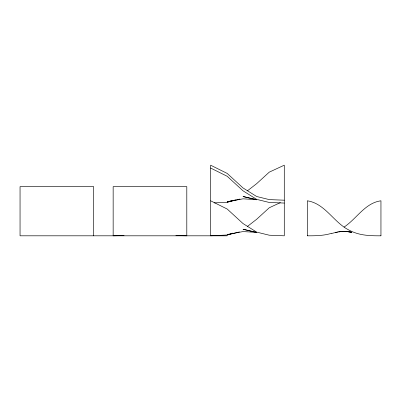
<?xml version="1.0" encoding="UTF-8"?>
<svg xmlns="http://www.w3.org/2000/svg" width="401" height="401" viewBox="0 0 401 401"><rect width="100%" height="100%" fill="white"/><g stroke="black" fill="none" stroke-linecap="round" stroke-linejoin="round"><path stroke-width="0.6" d="M247.407 190.841L256.68 183.643L269.266 172.144L284.284 165.192L284.284 235.808L269.266 235.212L256.68 232.119L243.016 223.552L227.192 209.031L210.635 200.801M247.407 226.45L256.68 219.252L269.266 207.758L280.389 202.605M344.098 227.071C356.594 218.806 365.116 202.906 380.95 200.801L380.95 235.803M214.314 202.886L227.192 202.264L231.883 200.741M284.284 200.199L269.266 199.603L256.68 196.51L243.016 187.944L227.192 173.417L210.635 165.192L210.635 235.808L227.192 235.011L233.051 233.101M331.843 233.217C323.928 235.748 315.532 235.828 307.306 235.808M227.192 202.264L240.084 199.031M227.192 235.011L239.497 231.923M331.843 233.402L337.632 232.039M235.713 199.904L227.192 201.778L243.016 198.831L256.68 199.618L243.016 196.505L256.68 199.828M336.474 232.284L335.316 232.54C340.715 231.176 346.414 231.051 351.852 232.274L346.248 231.477L351.852 232.304M227.192 234.525L243.016 231.577L256.68 232.364L243.016 229.252L256.68 232.575M124.089 235.572L113.157 235.808L113.157 186.615L186.801 186.615L186.801 235.808L175.869 235.572M380.95 235.808C372.128 235.843 363.08 235.713 354.695 232.635A43.002 43.002 0 0 1 349.005 230.094C333.682 222.44 325.101 203.467 307.306 200.801L307.306 235.803M227.172 235.808L20.05 235.808L20.05 186.615L93.694 186.615L93.694 235.808M284.284 203.061L269.266 202.465L256.68 199.372L243.016 190.806L227.192 176.285L210.635 168.054M340.008 231.663L338.79 231.843L341.231 231.542L340.008 231.663M343.677 231.432L342.454 231.457L346.248 231.487L343.677 231.432"/></g></svg>
